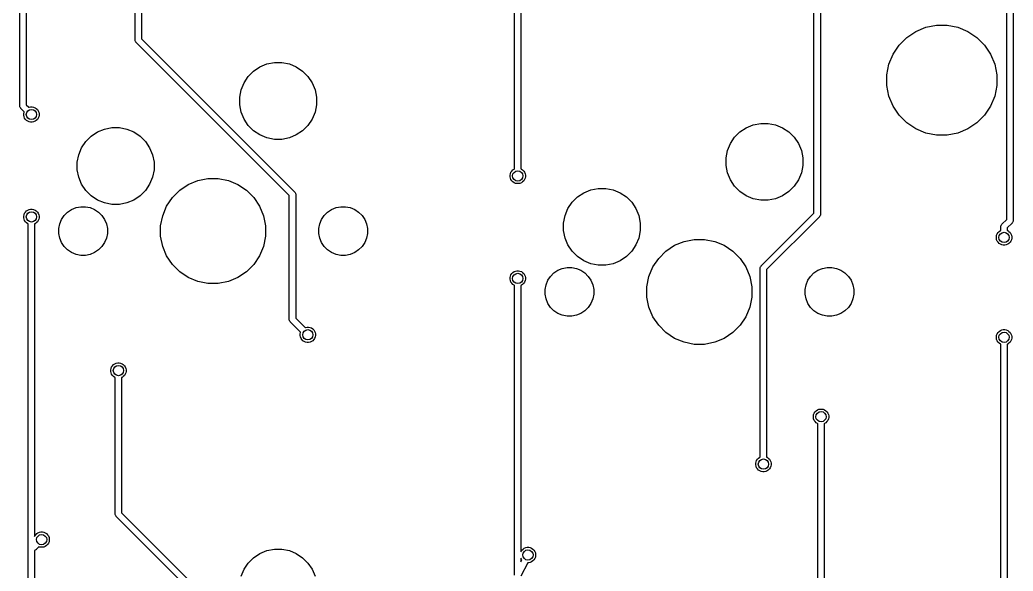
# Model space of a CAD drawing. Extents: x 0.5 to 11.1, y -4 to -0.9.
# Drawn here: x 2.738 to 4.266, y -2.399 to -1.552 of the extents above; entities that cross this region are included whole.
import ezdxf

# ---------------------------------------------------------------- set-up
doc = ezdxf.new("R2010")
doc.units = 0
doc.header["$MEASUREMENT"] = 0
doc.layers.add('BLACK', color=7, linetype='CONTINUOUS')

msp = doc.modelspace()

# ---------------------------------------------------------------- linework, layer by layer
at = {"layer": 'BLACK', "linetype": 'CONTINUOUS'}
for p, q in [((2.73848, -1.68401), (2.73848, -1.11953)), ((2.74833, -1.12133), (2.74833, -1.68221)), ((3.49931, -1.78079), (3.49931, -1.21173)), ((3.50915, -1.21173), (3.50915, -1.78079)), ((4.2564, -1.85823), (4.2564, -1.30263)), ((4.26624, -1.30083), (4.26624, -1.86002)), ((3.95994, -1.84855), (3.95994, -1.46737)), ((3.96978, -1.46916), (3.96978, -1.85035)), ((2.91585, -1.58244), (2.91585, -1.52212)), ((2.92569, -1.52032), (2.92569, -1.58064)), ((4.10256, -1.57856), (4.11642, -1.5693)), ((4.11642, -1.5693), (4.13183, -1.56292)), ((4.13183, -1.56292), (4.14818, -1.55967)), ((4.14818, -1.55967), (4.16485, -1.55967)), ((4.16485, -1.55967), (4.18121, -1.56292)), ((4.18121, -1.56292), (4.19661, -1.5693)), ((4.19661, -1.5693), (4.21047, -1.57856)), ((2.91582, -1.58268), (2.91585, -1.58244)), ((2.91592, -1.58364), (2.91582, -1.58268)), ((2.9162, -1.58457), (2.91592, -1.58364)), ((2.91666, -1.58542), (2.9162, -1.58457)), ((2.91684, -1.58565), (2.91666, -1.58542)), ((2.91727, -1.58617), (2.91684, -1.58565)), ((2.91746, -1.58633), (2.91727, -1.58617)), ((3.15285, -1.82172), (2.91746, -1.58633)), ((2.92569, -1.58064), (3.16108, -1.81603)), ((4.09077, -1.59035), (4.10256, -1.57856)), ((4.21047, -1.57856), (4.22226, -1.59035)), ((4.0815, -1.60422), (4.09077, -1.59035)), ((4.22226, -1.59035), (4.23153, -1.60422)), ((3.10776, -1.62385), (3.1185, -1.6194)), ((3.1185, -1.6194), (3.12991, -1.61713)), ((3.12991, -1.61713), (3.14154, -1.61713)), ((3.14154, -1.61713), (3.15295, -1.6194)), ((3.15295, -1.6194), (3.1637, -1.62385)), ((4.07512, -1.61962), (4.0815, -1.60422)), ((4.23153, -1.60422), (4.23791, -1.61962)), ((3.08986, -1.63854), (3.09808, -1.63031)), ((3.09808, -1.63031), (3.10776, -1.62385)), ((3.1637, -1.62385), (3.17337, -1.63031)), ((3.17337, -1.63031), (3.1816, -1.63854)), ((4.07187, -1.63597), (4.07512, -1.61962)), ((4.23791, -1.61962), (4.24116, -1.63597)), ((3.07894, -1.65896), (3.08339, -1.64821)), ((3.08339, -1.64821), (3.08986, -1.63854)), ((3.1816, -1.63854), (3.18806, -1.64821)), ((3.18806, -1.64821), (3.19251, -1.65896)), ((4.07187, -1.65265), (4.07187, -1.63597)), ((4.24116, -1.63597), (4.24116, -1.65265)), ((3.07667, -1.67036), (3.07894, -1.65896)), ((3.19251, -1.65896), (3.19478, -1.67036)), ((4.07512, -1.669), (4.07187, -1.65265)), ((4.24116, -1.65265), (4.23791, -1.669)), ((3.07667, -1.682), (3.07667, -1.67036)), ((3.19478, -1.67036), (3.19478, -1.682)), ((4.0815, -1.68441), (4.07512, -1.669)), ((4.23791, -1.669), (4.23153, -1.68441)), ((2.73846, -1.68425), (2.73848, -1.68401)), ((2.73856, -1.68522), (2.73846, -1.68425)), ((2.73884, -1.68614), (2.73856, -1.68522)), ((2.73929, -1.687), (2.73884, -1.68614)), ((2.73975, -1.68756), (2.73929, -1.687)), ((2.73991, -1.68775), (2.73975, -1.68756)), ((2.7401, -1.6879), (2.73991, -1.68775)), ((2.74512, -1.69293), (2.7401, -1.6879)), ((2.74439, -1.69588), (2.74484, -1.6936)), ((2.74484, -1.6936), (2.74512, -1.69293)), ((2.74833, -1.68221), (2.75208, -1.68597)), ((2.75208, -1.68597), (2.75276, -1.68569)), ((2.75276, -1.68569), (2.75504, -1.68524)), ((2.75504, -1.68524), (2.75736, -1.68524)), ((2.75736, -1.68524), (2.75965, -1.68569)), ((2.75965, -1.68569), (2.7618, -1.68658)), ((2.7618, -1.68658), (2.76373, -1.68787)), ((2.76373, -1.68787), (2.76538, -1.68952)), ((2.76538, -1.68952), (2.76667, -1.69145)), ((2.76667, -1.69145), (2.76756, -1.6936)), ((2.76756, -1.6936), (2.76801, -1.69588)), ((3.07894, -1.69341), (3.07667, -1.682)), ((3.08339, -1.70415), (3.07894, -1.69341)), ((3.19251, -1.69341), (3.18806, -1.70415)), ((3.19478, -1.682), (3.19251, -1.69341)), ((4.09077, -1.69827), (4.0815, -1.68441)), ((4.23153, -1.68441), (4.22226, -1.69827)), ((2.74439, -1.69821), (2.74439, -1.69588)), ((2.74484, -1.70049), (2.74439, -1.69821)), ((2.74573, -1.70264), (2.74484, -1.70049)), ((2.74703, -1.70458), (2.74573, -1.70264)), ((2.74867, -1.70622), (2.74703, -1.70458)), ((2.75061, -1.70751), (2.74867, -1.70622)), ((2.75276, -1.7084), (2.75061, -1.70751)), ((2.75504, -1.70886), (2.75276, -1.7084)), ((2.75736, -1.70886), (2.75504, -1.70886)), ((2.75965, -1.7084), (2.75736, -1.70886)), ((2.7618, -1.70751), (2.75965, -1.7084)), ((2.76373, -1.70622), (2.7618, -1.70751)), ((2.76538, -1.70458), (2.76373, -1.70622)), ((2.76667, -1.70264), (2.76538, -1.70458)), ((2.76756, -1.70049), (2.76667, -1.70264)), ((2.76801, -1.69821), (2.76756, -1.70049)), ((2.76801, -1.69588), (2.76801, -1.69821)), ((3.08986, -1.71383), (3.08339, -1.70415)), ((3.18806, -1.70415), (3.1816, -1.71383)), ((3.86653, -1.7129), (3.87794, -1.71063)), ((3.87794, -1.71063), (3.88958, -1.71063)), ((3.88958, -1.71063), (3.90099, -1.7129)), ((4.10256, -1.71006), (4.09077, -1.69827)), ((4.11642, -1.71932), (4.10256, -1.71006)), ((4.21047, -1.71006), (4.19661, -1.71932)), ((4.22226, -1.69827), (4.21047, -1.71006)), ((2.84808, -1.73031), (2.85776, -1.72385)), ((2.85776, -1.72385), (2.8685, -1.7194)), ((2.8685, -1.7194), (2.87991, -1.71713)), ((2.87991, -1.71713), (2.89154, -1.71713)), ((2.89154, -1.71713), (2.90295, -1.7194)), ((2.90295, -1.7194), (2.9137, -1.72385)), ((2.9137, -1.72385), (2.92337, -1.73031)), ((3.09808, -1.72205), (3.08986, -1.71383)), ((3.10776, -1.72852), (3.09808, -1.72205)), ((3.17337, -1.72205), (3.1637, -1.72852)), ((3.1816, -1.71383), (3.17337, -1.72205)), ((3.83789, -1.73204), (3.84611, -1.72381)), ((3.84611, -1.72381), (3.85579, -1.71735)), ((3.85579, -1.71735), (3.86653, -1.7129)), ((3.90099, -1.7129), (3.91173, -1.71735)), ((3.91173, -1.71735), (3.92141, -1.72381)), ((3.92141, -1.72381), (3.92963, -1.73204)), ((4.13183, -1.7257), (4.11642, -1.71932)), ((4.14818, -1.72896), (4.13183, -1.7257)), ((4.18121, -1.7257), (4.16485, -1.72896)), ((4.19661, -1.71932), (4.18121, -1.7257)), ((2.83339, -1.74821), (2.83986, -1.73854)), ((2.83986, -1.73854), (2.84808, -1.73031)), ((2.92337, -1.73031), (2.9316, -1.73854)), ((2.9316, -1.73854), (2.93806, -1.74821)), ((3.1185, -1.73297), (3.10776, -1.72852)), ((3.12991, -1.73524), (3.1185, -1.73297)), ((3.14154, -1.73524), (3.12991, -1.73524)), ((3.15295, -1.73297), (3.14154, -1.73524)), ((3.1637, -1.72852), (3.15295, -1.73297)), ((3.83143, -1.74171), (3.83789, -1.73204)), ((3.92963, -1.73204), (3.93609, -1.74171)), ((4.16485, -1.72896), (4.14818, -1.72896)), ((2.82894, -1.75896), (2.83339, -1.74821)), ((2.93806, -1.74821), (2.94251, -1.75896)), ((3.8247, -1.76387), (3.82697, -1.75246)), ((3.82697, -1.75246), (3.83143, -1.74171)), ((3.93609, -1.74171), (3.94055, -1.75246)), ((3.94055, -1.75246), (3.94281, -1.76387)), ((2.82667, -1.77036), (2.82894, -1.75896)), ((2.82667, -1.782), (2.82667, -1.77036)), ((2.94251, -1.75896), (2.94478, -1.77036)), ((2.94478, -1.77036), (2.94478, -1.782)), ((3.8247, -1.7755), (3.8247, -1.76387)), ((3.94281, -1.76387), (3.94281, -1.7755)), ((2.82894, -1.79341), (2.82667, -1.782)), ((2.94478, -1.782), (2.94251, -1.79341)), ((3.49288, -1.78809), (3.49377, -1.78594)), ((3.49377, -1.78594), (3.49506, -1.78401)), ((3.49506, -1.78401), (3.4967, -1.78236)), ((3.4967, -1.78236), (3.49864, -1.78107)), ((3.49864, -1.78107), (3.49931, -1.78079)), ((3.50915, -1.78079), (3.50983, -1.78107)), ((3.50983, -1.78107), (3.51176, -1.78236)), ((3.51176, -1.78236), (3.51341, -1.78401)), ((3.51341, -1.78401), (3.5147, -1.78594)), ((3.5147, -1.78594), (3.51559, -1.78809)), ((3.82697, -1.78691), (3.8247, -1.7755)), ((3.83143, -1.79766), (3.82697, -1.78691)), ((3.94055, -1.78691), (3.93609, -1.79766)), ((3.94281, -1.7755), (3.94055, -1.78691)), ((2.83339, -1.80415), (2.82894, -1.79341)), ((2.94251, -1.79341), (2.93806, -1.80415)), ((2.9975, -1.80466), (3.01219, -1.79857)), ((3.01219, -1.79857), (3.02778, -1.79547)), ((3.02778, -1.79547), (3.04368, -1.79547)), ((3.04368, -1.79547), (3.05927, -1.79857)), ((3.05927, -1.79857), (3.07396, -1.80466)), ((3.49242, -1.79037), (3.49288, -1.78809)), ((3.49242, -1.7927), (3.49242, -1.79037)), ((3.49288, -1.79498), (3.49242, -1.7927)), ((3.49377, -1.79713), (3.49288, -1.79498)), ((3.49506, -1.79906), (3.49377, -1.79713)), ((3.4967, -1.80071), (3.49506, -1.79906)), ((3.49864, -1.802), (3.4967, -1.80071)), ((3.50079, -1.80289), (3.49864, -1.802)), ((3.50983, -1.802), (3.50768, -1.80289)), ((3.51176, -1.80071), (3.50983, -1.802)), ((3.51341, -1.79906), (3.51176, -1.80071)), ((3.5147, -1.79713), (3.51341, -1.79906)), ((3.51559, -1.79498), (3.5147, -1.79713)), ((3.51559, -1.78809), (3.51604, -1.79037)), ((3.51604, -1.7927), (3.51559, -1.79498)), ((3.51604, -1.79037), (3.51604, -1.7927)), ((3.83789, -1.80733), (3.83143, -1.79766)), ((3.93609, -1.79766), (3.92963, -1.80733)), ((2.83986, -1.81383), (2.83339, -1.80415)), ((2.84808, -1.82205), (2.83986, -1.81383)), ((2.9316, -1.81383), (2.92337, -1.82205)), ((2.93806, -1.80415), (2.9316, -1.81383)), ((2.97304, -1.82473), (2.98428, -1.81349)), ((2.98428, -1.81349), (2.9975, -1.80466)), ((3.07396, -1.80466), (3.08718, -1.81349)), ((3.08718, -1.81349), (3.09842, -1.82473)), ((3.16108, -1.81603), (3.16127, -1.81619)), ((3.16127, -1.81619), (3.16189, -1.81694)), ((3.16189, -1.81694), (3.16234, -1.81779)), ((3.16234, -1.81779), (3.16263, -1.81872)), ((3.50307, -1.80335), (3.50079, -1.80289)), ((3.5054, -1.80335), (3.50307, -1.80335)), ((3.50768, -1.80289), (3.5054, -1.80335)), ((3.59611, -1.82381), (3.60579, -1.81735)), ((3.60579, -1.81735), (3.61653, -1.8129)), ((3.61653, -1.8129), (3.62794, -1.81063)), ((3.62794, -1.81063), (3.63958, -1.81063)), ((3.63958, -1.81063), (3.65099, -1.8129)), ((3.65099, -1.8129), (3.66173, -1.81735)), ((3.66173, -1.81735), (3.67141, -1.82381)), ((3.84611, -1.81556), (3.83789, -1.80733)), ((3.85579, -1.82202), (3.84611, -1.81556)), ((3.92141, -1.81556), (3.91173, -1.82202)), ((3.92963, -1.80733), (3.92141, -1.81556)), ((2.85776, -1.82852), (2.84808, -1.82205)), ((2.8685, -1.83297), (2.85776, -1.82852)), ((2.87991, -1.83524), (2.8685, -1.83297)), ((2.90295, -1.83297), (2.89154, -1.83524)), ((2.9137, -1.82852), (2.90295, -1.83297)), ((2.92337, -1.82205), (2.9137, -1.82852)), ((2.96421, -1.83795), (2.97304, -1.82473)), ((3.09842, -1.82473), (3.10725, -1.83795)), ((3.15285, -2.01177), (3.15285, -1.82172)), ((3.16263, -1.81872), (3.1627, -1.81944)), ((3.1627, -1.81944), (3.1627, -1.81944)), ((3.1627, -1.81944), (3.16272, -1.81969)), ((3.16272, -1.81969), (3.1627, -1.81993)), ((3.1627, -1.81993), (3.1627, -2.00997)), ((3.58143, -1.84171), (3.58789, -1.83204)), ((3.58789, -1.83204), (3.59611, -1.82381)), ((3.67141, -1.82381), (3.67963, -1.83204)), ((3.67963, -1.83204), (3.68609, -1.84171)), ((3.86653, -1.82647), (3.85579, -1.82202)), ((3.87794, -1.82874), (3.86653, -1.82647)), ((3.88958, -1.82874), (3.87794, -1.82874)), ((3.90099, -1.82647), (3.88958, -1.82874)), ((3.91173, -1.82202), (3.90099, -1.82647)), ((2.74573, -1.84893), (2.74703, -1.847)), ((2.74703, -1.847), (2.74867, -1.84535)), ((2.74867, -1.84535), (2.75061, -1.84406)), ((2.75061, -1.84406), (2.75276, -1.84317)), ((2.75276, -1.84317), (2.75504, -1.84272)), ((2.75504, -1.84272), (2.75736, -1.84272)), ((2.75736, -1.84272), (2.75965, -1.84317)), ((2.75965, -1.84317), (2.7618, -1.84406)), ((2.7618, -1.84406), (2.76373, -1.84535)), ((2.76373, -1.84535), (2.76538, -1.847)), ((2.76538, -1.847), (2.76667, -1.84893)), ((2.80668, -1.85234), (2.81189, -1.84713)), ((2.81189, -1.84713), (2.81801, -1.84304)), ((2.81801, -1.84304), (2.82482, -1.84022)), ((2.82482, -1.84022), (2.83204, -1.83878)), ((2.83204, -1.83878), (2.83941, -1.83878)), ((2.83941, -1.83878), (2.84664, -1.84022)), ((2.84664, -1.84022), (2.85344, -1.84304)), ((2.85344, -1.84304), (2.85957, -1.84713)), ((2.85957, -1.84713), (2.86478, -1.85234)), ((2.89154, -1.83524), (2.87991, -1.83524)), ((2.95812, -1.85264), (2.96421, -1.83795)), ((3.10725, -1.83795), (3.11334, -1.85264)), ((3.20668, -1.85234), (3.21189, -1.84713)), ((3.21189, -1.84713), (3.21801, -1.84304)), ((3.21801, -1.84304), (3.22482, -1.84022)), ((3.22482, -1.84022), (3.23204, -1.83878)), ((3.23204, -1.83878), (3.23941, -1.83878)), ((3.23941, -1.83878), (3.24664, -1.84022)), ((3.24664, -1.84022), (3.25344, -1.84304)), ((3.25344, -1.84304), (3.25957, -1.84713)), ((3.25957, -1.84713), (3.26478, -1.85234)), ((3.57697, -1.85246), (3.58143, -1.84171)), ((3.68609, -1.84171), (3.69055, -1.85246)), ((3.87888, -1.92962), (3.95994, -1.84855)), ((2.74439, -1.85336), (2.74484, -1.85108)), ((2.74439, -1.85569), (2.74439, -1.85336)), ((2.74484, -1.85797), (2.74439, -1.85569)), ((2.74484, -1.85108), (2.74573, -1.84893)), ((2.74573, -1.86012), (2.74484, -1.85797)), ((2.74703, -1.86206), (2.74573, -1.86012)), ((2.74867, -1.8637), (2.74703, -1.86206)), ((2.75061, -1.86499), (2.74867, -1.8637)), ((2.76373, -1.8637), (2.7618, -1.86499)), ((2.76538, -1.86206), (2.76373, -1.8637)), ((2.76667, -1.86012), (2.76538, -1.86206)), ((2.76667, -1.84893), (2.76756, -1.85108)), ((2.76756, -1.85797), (2.76667, -1.86012)), ((2.76756, -1.85108), (2.76801, -1.85336)), ((2.76801, -1.85569), (2.76756, -1.85797)), ((2.76801, -1.85336), (2.76801, -1.85569)), ((2.79976, -1.86527), (2.80258, -1.85846)), ((2.80258, -1.85846), (2.80668, -1.85234)), ((2.86478, -1.85234), (2.86887, -1.85846)), ((2.86887, -1.85846), (2.87169, -1.86527)), ((2.95502, -1.86823), (2.95812, -1.85264)), ((3.11334, -1.85264), (3.11644, -1.86823)), ((3.19976, -1.86527), (3.20258, -1.85846)), ((3.20258, -1.85846), (3.20668, -1.85234)), ((3.26478, -1.85234), (3.26887, -1.85846)), ((3.26887, -1.85846), (3.27169, -1.86527)), ((3.5747, -1.86387), (3.57697, -1.85246)), ((3.5747, -1.8755), (3.5747, -1.86387)), ((3.69055, -1.85246), (3.69281, -1.86387)), ((3.69281, -1.86387), (3.69281, -1.8755)), ((3.96817, -1.85424), (3.88711, -1.93531)), ((3.96836, -1.85409), (3.96817, -1.85424)), ((3.96851, -1.8539), (3.96836, -1.85409)), ((3.96897, -1.85334), (3.96851, -1.8539)), ((3.96851, -1.8539), (3.96851, -1.8539)), ((3.96943, -1.85248), (3.96897, -1.85334)), ((3.9696, -1.85193), (3.96943, -1.85248)), ((3.96971, -1.85156), (3.9696, -1.85193)), ((3.96978, -1.85083), (3.96971, -1.85156)), ((3.96978, -1.85035), (3.96981, -1.85059)), ((3.96981, -1.85059), (3.96978, -1.85083)), ((3.96978, -1.85083), (3.96978, -1.85083)), ((4.24895, -1.86567), (4.2564, -1.85823)), ((4.26482, -1.86376), (4.26463, -1.86392)), ((4.26497, -1.86357), (4.26482, -1.86376)), ((4.26543, -1.86301), (4.26497, -1.86357)), ((4.26497, -1.86357), (4.26497, -1.86357)), ((4.26589, -1.86216), (4.26543, -1.86301)), ((4.26592, -1.86206), (4.26589, -1.86216)), ((4.26617, -1.86123), (4.26592, -1.86206)), ((4.26624, -1.86051), (4.26617, -1.86123)), ((4.26624, -1.86002), (4.26626, -1.86027)), ((4.26626, -1.86027), (4.26624, -1.86051)), ((4.26624, -1.86051), (4.26624, -1.86051)), ((2.75128, -1.86527), (2.75061, -1.86499)), ((2.75128, -2.36216), (2.75128, -1.86527)), ((2.7618, -1.86499), (2.76112, -1.86527)), ((2.76112, -1.86527), (2.76112, -2.34586)), ((2.79833, -1.8725), (2.79976, -1.86527)), ((2.79833, -1.87986), (2.79833, -1.8725)), ((2.87169, -1.86527), (2.87313, -1.8725)), ((2.87313, -1.8725), (2.87313, -1.87986)), ((2.95502, -1.88413), (2.95502, -1.86823)), ((3.11644, -1.86823), (3.11644, -1.88413)), ((3.19833, -1.8725), (3.19976, -1.86527)), ((3.19833, -1.87986), (3.19833, -1.8725)), ((3.27169, -1.86527), (3.27313, -1.8725)), ((3.27313, -1.8725), (3.27313, -1.87986)), ((3.57697, -1.88691), (3.5747, -1.8755)), ((3.69281, -1.8755), (3.69055, -1.88691)), ((4.2418, -1.88043), (4.24309, -1.87849)), ((4.24309, -1.87849), (4.24473, -1.87685)), ((4.24473, -1.87685), (4.24667, -1.87556)), ((4.24667, -1.87556), (4.24734, -1.87528)), ((4.24732, -1.86932), (4.24734, -1.86908)), ((4.24734, -1.86956), (4.24732, -1.86932)), ((4.24734, -1.86908), (4.24741, -1.86836)), ((4.24734, -1.86908), (4.24734, -1.86908)), ((4.24734, -1.87528), (4.24734, -1.86956)), ((4.24741, -1.86836), (4.2477, -1.86743)), ((4.2477, -1.86743), (4.24815, -1.86657)), ((4.24815, -1.86657), (4.24877, -1.86582)), ((4.24877, -1.86582), (4.24895, -1.86567)), ((4.26463, -1.86392), (4.25719, -1.87136)), ((4.25719, -1.87136), (4.25719, -1.87528)), ((4.25719, -1.87528), (4.25786, -1.87556)), ((4.25786, -1.87556), (4.25979, -1.87685)), ((4.25979, -1.87685), (4.26144, -1.87849)), ((4.26144, -1.87849), (4.26273, -1.88043)), ((2.79976, -1.88709), (2.79833, -1.87986)), ((2.80258, -1.8939), (2.79976, -1.88709)), ((2.80668, -1.90002), (2.80258, -1.8939)), ((2.86887, -1.8939), (2.86478, -1.90002)), ((2.87169, -1.88709), (2.86887, -1.8939)), ((2.87313, -1.87986), (2.87169, -1.88709)), ((2.95812, -1.89972), (2.95502, -1.88413)), ((3.11644, -1.88413), (3.11334, -1.89972)), ((3.19976, -1.88709), (3.19833, -1.87986)), ((3.20258, -1.8939), (3.19976, -1.88709)), ((3.20668, -1.90002), (3.20258, -1.8939)), ((3.26887, -1.8939), (3.26478, -1.90002)), ((3.27169, -1.88709), (3.26887, -1.8939)), ((3.27313, -1.87986), (3.27169, -1.88709)), ((3.58143, -1.89766), (3.57697, -1.88691)), ((3.69055, -1.88691), (3.68609, -1.89766)), ((3.74553, -1.89816), (3.76022, -1.89208)), ((3.76022, -1.89208), (3.77581, -1.88898)), ((3.77581, -1.88898), (3.79171, -1.88898)), ((3.79171, -1.88898), (3.8073, -1.89208)), ((3.8073, -1.89208), (3.82199, -1.89816)), ((4.24045, -1.88486), (4.24091, -1.88258)), ((4.24045, -1.88719), (4.24045, -1.88486)), ((4.24091, -1.88947), (4.24045, -1.88719)), ((4.24091, -1.88258), (4.2418, -1.88043)), ((4.2418, -1.89162), (4.24091, -1.88947)), ((4.24309, -1.89355), (4.2418, -1.89162)), ((4.24473, -1.8952), (4.24309, -1.89355)), ((4.26144, -1.89355), (4.25979, -1.8952)), ((4.26273, -1.89162), (4.26144, -1.89355)), ((4.26273, -1.88043), (4.26362, -1.88258)), ((4.26362, -1.88947), (4.26273, -1.89162)), ((4.26362, -1.88258), (4.26407, -1.88486)), ((4.26407, -1.88719), (4.26362, -1.88947)), ((4.26407, -1.88486), (4.26407, -1.88719)), ((2.81189, -1.90523), (2.80668, -1.90002)), ((2.81801, -1.90933), (2.81189, -1.90523)), ((2.82482, -1.91215), (2.81801, -1.90933)), ((2.85344, -1.90933), (2.84664, -1.91215)), ((2.85957, -1.90523), (2.85344, -1.90933)), ((2.86478, -1.90002), (2.85957, -1.90523)), ((2.96421, -1.91441), (2.95812, -1.89972)), ((3.11334, -1.89972), (3.10725, -1.91441)), ((3.21189, -1.90523), (3.20668, -1.90002)), ((3.21801, -1.90933), (3.21189, -1.90523)), ((3.22482, -1.91215), (3.21801, -1.90933)), ((3.25344, -1.90933), (3.24664, -1.91215)), ((3.25957, -1.90523), (3.25344, -1.90933)), ((3.26478, -1.90002), (3.25957, -1.90523)), ((3.58789, -1.90733), (3.58143, -1.89766)), ((3.59611, -1.91556), (3.58789, -1.90733)), ((3.67963, -1.90733), (3.67141, -1.91556)), ((3.68609, -1.89766), (3.67963, -1.90733)), ((3.72107, -1.91824), (3.73231, -1.90699)), ((3.73231, -1.90699), (3.74553, -1.89816)), ((3.82199, -1.89816), (3.83521, -1.90699)), ((3.83521, -1.90699), (3.84645, -1.91824)), ((4.24667, -1.89649), (4.24473, -1.8952)), ((4.24882, -1.89738), (4.24667, -1.89649)), ((4.2511, -1.89783), (4.24882, -1.89738)), ((4.25343, -1.89783), (4.2511, -1.89783)), ((4.25571, -1.89738), (4.25343, -1.89783)), ((4.25786, -1.89649), (4.25571, -1.89738)), ((4.25979, -1.8952), (4.25786, -1.89649)), ((2.83204, -1.91358), (2.82482, -1.91215)), ((2.83941, -1.91358), (2.83204, -1.91358)), ((2.84664, -1.91215), (2.83941, -1.91358)), ((2.97304, -1.92763), (2.96421, -1.91441)), ((3.10725, -1.91441), (3.09842, -1.92763)), ((3.23204, -1.91358), (3.22482, -1.91215)), ((3.23941, -1.91358), (3.23204, -1.91358)), ((3.24664, -1.91215), (3.23941, -1.91358)), ((3.60579, -1.92202), (3.59611, -1.91556)), ((3.61653, -1.92647), (3.60579, -1.92202)), ((3.66173, -1.92202), (3.65099, -1.92647)), ((3.67141, -1.91556), (3.66173, -1.92202)), ((3.71224, -1.93146), (3.72107, -1.91824)), ((3.84645, -1.91824), (3.85528, -1.93146)), ((2.98428, -1.93887), (2.97304, -1.92763)), ((2.9975, -1.9477), (2.98428, -1.93887)), ((3.08718, -1.93887), (3.07396, -1.9477)), ((3.09842, -1.92763), (3.08718, -1.93887)), ((3.49506, -1.94149), (3.4967, -1.93984)), ((3.4967, -1.93984), (3.49864, -1.93855)), ((3.49864, -1.93855), (3.50079, -1.93766)), ((3.50079, -1.93766), (3.50307, -1.9372)), ((3.50307, -1.9372), (3.5054, -1.9372)), ((3.5054, -1.9372), (3.50768, -1.93766)), ((3.50768, -1.93766), (3.50983, -1.93855)), ((3.50983, -1.93855), (3.51176, -1.93984)), ((3.51176, -1.93984), (3.51341, -1.94149)), ((3.55992, -1.94063), (3.56604, -1.93654)), ((3.56604, -1.93654), (3.57285, -1.93372)), ((3.57285, -1.93372), (3.58008, -1.93228)), ((3.58008, -1.93228), (3.58744, -1.93228)), ((3.58744, -1.93228), (3.59467, -1.93372)), ((3.59467, -1.93372), (3.60148, -1.93654)), ((3.60148, -1.93654), (3.6076, -1.94063)), ((3.62794, -1.92874), (3.61653, -1.92647)), ((3.63958, -1.92874), (3.62794, -1.92874)), ((3.65099, -1.92647), (3.63958, -1.92874)), ((3.70615, -1.94614), (3.71224, -1.93146)), ((3.85528, -1.93146), (3.86137, -1.94614)), ((3.87724, -1.93327), (3.87734, -1.9323)), ((3.87726, -1.93351), (3.87724, -1.93327)), ((3.87726, -2.2237), (3.87726, -1.93351)), ((3.87734, -1.9323), (3.87762, -1.93138)), ((3.87762, -1.93138), (3.87807, -1.93052)), ((3.87807, -1.93052), (3.87853, -1.92996)), ((3.87853, -1.92996), (3.87869, -1.92977)), ((3.87853, -1.92996), (3.87853, -1.92996)), ((3.87869, -1.92977), (3.87888, -1.92962)), ((3.88711, -1.93531), (3.88711, -2.2237)), ((3.95992, -1.94063), (3.96604, -1.93654)), ((3.96604, -1.93654), (3.97285, -1.93372)), ((3.97285, -1.93372), (3.98008, -1.93228)), ((3.98008, -1.93228), (3.98744, -1.93228)), ((3.98744, -1.93228), (3.99467, -1.93372)), ((3.99467, -1.93372), (4.00148, -1.93654)), ((4.00148, -1.93654), (4.0076, -1.94063)), ((3.01219, -1.95379), (2.9975, -1.9477)), ((3.02778, -1.95689), (3.01219, -1.95379)), ((3.05927, -1.95379), (3.04368, -1.95689)), ((3.07396, -1.9477), (3.05927, -1.95379)), ((3.49242, -1.94785), (3.49288, -1.94557)), ((3.49242, -1.95018), (3.49242, -1.94785)), ((3.49288, -1.95246), (3.49242, -1.95018)), ((3.49288, -1.94557), (3.49377, -1.94342)), ((3.49377, -1.95461), (3.49288, -1.95246)), ((3.49377, -1.94342), (3.49506, -1.94149)), ((3.49506, -1.95654), (3.49377, -1.95461)), ((3.51341, -1.94149), (3.5147, -1.94342)), ((3.5147, -1.95461), (3.51341, -1.95654)), ((3.5147, -1.94342), (3.51559, -1.94557)), ((3.51559, -1.95246), (3.5147, -1.95461)), ((3.51559, -1.94557), (3.51604, -1.94785)), ((3.51604, -1.95018), (3.51559, -1.95246)), ((3.51604, -1.94785), (3.51604, -1.95018)), ((3.5478, -1.95878), (3.55062, -1.95197)), ((3.55062, -1.95197), (3.55471, -1.94584)), ((3.55471, -1.94584), (3.55992, -1.94063)), ((3.6076, -1.94063), (3.61281, -1.94584)), ((3.61281, -1.94584), (3.6169, -1.95197)), ((3.6169, -1.95197), (3.61972, -1.95878)), ((3.70305, -1.96174), (3.70615, -1.94614)), ((3.86137, -1.94614), (3.86447, -1.96174)), ((3.9478, -1.95878), (3.95061, -1.95197)), ((3.95061, -1.95197), (3.95471, -1.94584)), ((3.95471, -1.94584), (3.95992, -1.94063)), ((4.0076, -1.94063), (4.01281, -1.94584)), ((4.01281, -1.94584), (4.0169, -1.95197)), ((4.0169, -1.95197), (4.01972, -1.95878)), ((3.04368, -1.95689), (3.02778, -1.95689)), ((3.4967, -1.95819), (3.49506, -1.95654)), ((3.49864, -1.95948), (3.4967, -1.95819)), ((3.49931, -1.95976), (3.49864, -1.95948)), ((3.49931, -2.40529), (3.49931, -1.95976)), ((3.50983, -1.95948), (3.50915, -1.95976)), ((3.50915, -1.95976), (3.50915, -2.36949)), ((3.51176, -1.95819), (3.50983, -1.95948)), ((3.51341, -1.95654), (3.51176, -1.95819)), ((3.54636, -1.966), (3.5478, -1.95878)), ((3.54636, -1.97337), (3.54636, -1.966)), ((3.61972, -1.95878), (3.62116, -1.966)), ((3.62116, -1.966), (3.62116, -1.97337)), ((3.70305, -1.97763), (3.70305, -1.96174)), ((3.86447, -1.96174), (3.86447, -1.97763)), ((3.94636, -1.966), (3.9478, -1.95878)), ((3.94636, -1.97337), (3.94636, -1.966)), ((4.01972, -1.95878), (4.02116, -1.966)), ((4.02116, -1.966), (4.02116, -1.97337)), ((3.5478, -1.98059), (3.54636, -1.97337)), ((3.55062, -1.9874), (3.5478, -1.98059)), ((3.61972, -1.98059), (3.6169, -1.9874)), ((3.62116, -1.97337), (3.61972, -1.98059)), ((3.70615, -1.99323), (3.70305, -1.97763)), ((3.86447, -1.97763), (3.86137, -1.99323)), ((3.9478, -1.98059), (3.94636, -1.97337)), ((3.95061, -1.9874), (3.9478, -1.98059)), ((4.01972, -1.98059), (4.0169, -1.9874)), ((4.02116, -1.97337), (4.01972, -1.98059)), ((3.55471, -1.99353), (3.55062, -1.9874)), ((3.55992, -1.99874), (3.55471, -1.99353)), ((3.56604, -2.00283), (3.55992, -1.99874)), ((3.6076, -1.99874), (3.60148, -2.00283)), ((3.61281, -1.99353), (3.6076, -1.99874)), ((3.6169, -1.9874), (3.61281, -1.99353)), ((3.71224, -2.00791), (3.70615, -1.99323)), ((3.86137, -1.99323), (3.85528, -2.00791)), ((3.95471, -1.99353), (3.95061, -1.9874)), ((3.95992, -1.99874), (3.95471, -1.99353)), ((3.96604, -2.00283), (3.95992, -1.99874)), ((4.0076, -1.99874), (4.00148, -2.00283)), ((4.01281, -1.99353), (4.0076, -1.99874)), ((4.0169, -1.9874), (4.01281, -1.99353)), ((3.15283, -2.01201), (3.15285, -2.01177)), ((3.15293, -2.01297), (3.15283, -2.01201)), ((3.15321, -2.0139), (3.15293, -2.01297)), ((3.15366, -2.01476), (3.15321, -2.0139)), ((3.15406, -2.01524), (3.15366, -2.01476)), ((3.15428, -2.0155), (3.15406, -2.01524)), ((3.15447, -2.01566), (3.15428, -2.0155)), ((3.17032, -2.03151), (3.15447, -2.01566)), ((3.1627, -2.00997), (3.17728, -2.02455)), ((3.57285, -2.00565), (3.56604, -2.00283)), ((3.58008, -2.00709), (3.57285, -2.00565)), ((3.58744, -2.00709), (3.58008, -2.00709)), ((3.59467, -2.00565), (3.58744, -2.00709)), ((3.60148, -2.00283), (3.59467, -2.00565)), ((3.72107, -2.02113), (3.71224, -2.00791)), ((3.85528, -2.00791), (3.84645, -2.02113)), ((3.97285, -2.00565), (3.96604, -2.00283)), ((3.98008, -2.00709), (3.97285, -2.00565)), ((3.98744, -2.00709), (3.98008, -2.00709)), ((3.99467, -2.00565), (3.98744, -2.00709)), ((4.00148, -2.00283), (3.99467, -2.00565)), ((3.17004, -2.03218), (3.17032, -2.03151)), ((3.17728, -2.02455), (3.17795, -2.02427)), ((3.17795, -2.02427), (3.18023, -2.02382)), ((3.18023, -2.02382), (3.18256, -2.02382)), ((3.18256, -2.02382), (3.18484, -2.02427)), ((3.18484, -2.02427), (3.18699, -2.02516)), ((3.18699, -2.02516), (3.18893, -2.02646)), ((3.18893, -2.02646), (3.19057, -2.0281)), ((3.19057, -2.0281), (3.19186, -2.03004)), ((3.19186, -2.03004), (3.19275, -2.03218)), ((3.73231, -2.03238), (3.72107, -2.02113)), ((3.84645, -2.02113), (3.83521, -2.03238)), ((4.24309, -2.03204), (4.24473, -2.03039)), ((4.24473, -2.03039), (4.24667, -2.0291)), ((4.24667, -2.0291), (4.24882, -2.02821)), ((4.24882, -2.02821), (4.2511, -2.02776)), ((4.2511, -2.02776), (4.25343, -2.02776)), ((4.25343, -2.02776), (4.25571, -2.02821)), ((4.25571, -2.02821), (4.25786, -2.0291)), ((4.25786, -2.0291), (4.25979, -2.03039)), ((4.25979, -2.03039), (4.26144, -2.03204)), ((3.16959, -2.03447), (3.17004, -2.03218)), ((3.16959, -2.03679), (3.16959, -2.03447)), ((3.17004, -2.03908), (3.16959, -2.03679)), ((3.17093, -2.04122), (3.17004, -2.03908)), ((3.17222, -2.04316), (3.17093, -2.04122)), ((3.17387, -2.0448), (3.17222, -2.04316)), ((3.1758, -2.0461), (3.17387, -2.0448)), ((3.17795, -2.04699), (3.1758, -2.0461)), ((3.18023, -2.04744), (3.17795, -2.04699)), ((3.18484, -2.04699), (3.18256, -2.04744)), ((3.18699, -2.0461), (3.18484, -2.04699)), ((3.18893, -2.0448), (3.18699, -2.0461)), ((3.19057, -2.04316), (3.18893, -2.0448)), ((3.19186, -2.04122), (3.19057, -2.04316)), ((3.19275, -2.03908), (3.19186, -2.04122)), ((3.19275, -2.03218), (3.19321, -2.03447)), ((3.19321, -2.03679), (3.19275, -2.03908)), ((3.19321, -2.03447), (3.19321, -2.03679)), ((3.74553, -2.04121), (3.73231, -2.03238)), ((3.76022, -2.04729), (3.74553, -2.04121)), ((3.82199, -2.04121), (3.8073, -2.04729)), ((3.83521, -2.03238), (3.82199, -2.04121)), ((4.24045, -2.0384), (4.24091, -2.03612)), ((4.24045, -2.04073), (4.24045, -2.0384)), ((4.24091, -2.04301), (4.24045, -2.04073)), ((4.24091, -2.03612), (4.2418, -2.03397)), ((4.2418, -2.04516), (4.24091, -2.04301)), ((4.2418, -2.03397), (4.24309, -2.03204)), ((4.24309, -2.0471), (4.2418, -2.04516)), ((4.24473, -2.04874), (4.24309, -2.0471)), ((4.26144, -2.0471), (4.25979, -2.04874)), ((4.26144, -2.03204), (4.26273, -2.03397)), ((4.26273, -2.04516), (4.26144, -2.0471)), ((4.26273, -2.03397), (4.26362, -2.03612)), ((4.26362, -2.04301), (4.26273, -2.04516)), ((4.26362, -2.03612), (4.26407, -2.0384)), ((4.26407, -2.04073), (4.26362, -2.04301)), ((4.26407, -2.0384), (4.26407, -2.04073)), ((3.18256, -2.04744), (3.18023, -2.04744)), ((3.77581, -2.05039), (3.76022, -2.04729)), ((3.79171, -2.05039), (3.77581, -2.05039)), ((3.8073, -2.04729), (3.79171, -2.05039)), ((4.24667, -2.05003), (4.24473, -2.04874)), ((4.24734, -2.05031), (4.24667, -2.05003)), ((4.24734, -2.48345), (4.24734, -2.05031)), ((4.25786, -2.05003), (4.25719, -2.05031)), ((4.25719, -2.05031), (4.25719, -2.46791)), ((4.25979, -2.04874), (4.25786, -2.05003)), ((2.87825, -2.08958), (2.8787, -2.0873)), ((2.87825, -2.09191), (2.87825, -2.08958)), ((2.8787, -2.09419), (2.87825, -2.09191)), ((2.8787, -2.0873), (2.87959, -2.08515)), ((2.87959, -2.08515), (2.88088, -2.08322)), ((2.88088, -2.08322), (2.88253, -2.08157)), ((2.88253, -2.08157), (2.88446, -2.08028)), ((2.88446, -2.08028), (2.88661, -2.07939)), ((2.88661, -2.07939), (2.8889, -2.07894)), ((2.8889, -2.07894), (2.89122, -2.07894)), ((2.89122, -2.07894), (2.8935, -2.07939)), ((2.8935, -2.07939), (2.89565, -2.08028)), ((2.89565, -2.08028), (2.89759, -2.08157)), ((2.89759, -2.08157), (2.89923, -2.08322)), ((2.89923, -2.08322), (2.90053, -2.08515)), ((2.90053, -2.08515), (2.90142, -2.0873)), ((2.90142, -2.0873), (2.90187, -2.08958)), ((2.90187, -2.09191), (2.90142, -2.09419)), ((2.90187, -2.08958), (2.90187, -2.09191)), ((2.87959, -2.09634), (2.8787, -2.09419)), ((2.88088, -2.09828), (2.87959, -2.09634)), ((2.88253, -2.09992), (2.88088, -2.09828)), ((2.88446, -2.10121), (2.88253, -2.09992)), ((2.88514, -2.10149), (2.88446, -2.10121)), ((2.88514, -2.31098), (2.88514, -2.10149)), ((2.89565, -2.10121), (2.89498, -2.10149)), ((2.89498, -2.10149), (2.89498, -2.30918)), ((2.89759, -2.09992), (2.89565, -2.10121)), ((2.89923, -2.09828), (2.89759, -2.09992)), ((2.90053, -2.09634), (2.89923, -2.09828)), ((2.90142, -2.09419), (2.90053, -2.09634)), ((3.9603, -2.15602), (3.96159, -2.15409)), ((3.96159, -2.15409), (3.96324, -2.15244)), ((3.96324, -2.15244), (3.96517, -2.15115)), ((3.96517, -2.15115), (3.96732, -2.15026)), ((3.96732, -2.15026), (3.9696, -2.1498)), ((3.9696, -2.1498), (3.97193, -2.1498)), ((3.97193, -2.1498), (3.97421, -2.15026)), ((3.97421, -2.15026), (3.97636, -2.15115)), ((3.97636, -2.15115), (3.9783, -2.15244)), ((3.9783, -2.15244), (3.97994, -2.15409)), ((3.97994, -2.15409), (3.98123, -2.15602)), ((3.95896, -2.16045), (3.95941, -2.15817)), ((3.95896, -2.16278), (3.95896, -2.16045)), ((3.95941, -2.16506), (3.95896, -2.16278)), ((3.95941, -2.15817), (3.9603, -2.15602)), ((3.9603, -2.16721), (3.95941, -2.16506)), ((3.96159, -2.16914), (3.9603, -2.16721)), ((3.96324, -2.17079), (3.96159, -2.16914)), ((3.97994, -2.16914), (3.9783, -2.17079)), ((3.98123, -2.16721), (3.97994, -2.16914)), ((3.98123, -2.15602), (3.98212, -2.15817)), ((3.98212, -2.16506), (3.98123, -2.16721)), ((3.98212, -2.15817), (3.98258, -2.16045)), ((3.98258, -2.16278), (3.98212, -2.16506)), ((3.98258, -2.16045), (3.98258, -2.16278)), ((3.96517, -2.17208), (3.96324, -2.17079)), ((3.96585, -2.17236), (3.96517, -2.17208)), ((3.96585, -2.17856), (3.96585, -2.17236)), ((3.96585, -2.59855), (3.96585, -2.17856)), ((3.96585, -2.17856), (3.96585, -2.17856)), ((3.97636, -2.17208), (3.97569, -2.17236)), ((3.97569, -2.17236), (3.97569, -2.60035)), ((3.9783, -2.17079), (3.97636, -2.17208)), ((3.87083, -2.231), (3.87172, -2.22885)), ((3.87172, -2.22885), (3.87301, -2.22692)), ((3.87301, -2.22692), (3.87466, -2.22527)), ((3.87466, -2.22527), (3.87659, -2.22398)), ((3.87659, -2.22398), (3.87726, -2.2237)), ((3.88711, -2.2237), (3.88778, -2.22398)), ((3.88778, -2.22398), (3.88971, -2.22527)), ((3.88971, -2.22527), (3.89136, -2.22692)), ((3.89136, -2.22692), (3.89265, -2.22885)), ((3.89265, -2.22885), (3.89354, -2.231)), ((3.87037, -2.23329), (3.87083, -2.231)), ((3.87037, -2.23561), (3.87037, -2.23329)), ((3.87083, -2.23789), (3.87037, -2.23561)), ((3.87172, -2.24004), (3.87083, -2.23789)), ((3.87301, -2.24198), (3.87172, -2.24004)), ((3.87466, -2.24362), (3.87301, -2.24198)), ((3.87659, -2.24492), (3.87466, -2.24362)), ((3.87874, -2.24581), (3.87659, -2.24492)), ((3.88102, -2.24626), (3.87874, -2.24581)), ((3.88563, -2.24581), (3.88335, -2.24626)), ((3.88778, -2.24492), (3.88563, -2.24581)), ((3.88971, -2.24362), (3.88778, -2.24492)), ((3.89136, -2.24198), (3.88971, -2.24362)), ((3.89265, -2.24004), (3.89136, -2.24198)), ((3.89354, -2.23789), (3.89265, -2.24004)), ((3.89354, -2.231), (3.894, -2.23329)), ((3.894, -2.23561), (3.89354, -2.23789)), ((3.894, -2.23329), (3.894, -2.23561)), ((3.88335, -2.24626), (3.88102, -2.24626)), ((2.88511, -2.31122), (2.88514, -2.31098)), ((2.88521, -2.31219), (2.88511, -2.31122)), ((2.88549, -2.31311), (2.88521, -2.31219)), ((2.88595, -2.31397), (2.88549, -2.31311)), ((2.88641, -2.31453), (2.88595, -2.31397)), ((2.88656, -2.31472), (2.88641, -2.31453)), ((2.88675, -2.31487), (2.88656, -2.31472)), ((3.15285, -2.58098), (2.88675, -2.31487)), ((2.89498, -2.30918), (3.16108, -2.57529)), ((2.76112, -2.34586), (2.76148, -2.345)), ((2.76148, -2.345), (2.76277, -2.34306)), ((2.76277, -2.34306), (2.76442, -2.34142)), ((2.76442, -2.34142), (2.76635, -2.34012)), ((2.76635, -2.34012), (2.7685, -2.33923)), ((2.7685, -2.33923), (2.77079, -2.33878)), ((2.77079, -2.33878), (2.77311, -2.33878)), ((2.77311, -2.33878), (2.77539, -2.33923)), ((2.77539, -2.33923), (2.77754, -2.34012)), ((2.77754, -2.34012), (2.77948, -2.34142)), ((2.77948, -2.34142), (2.78112, -2.34306)), ((2.78112, -2.34306), (2.78242, -2.345)), ((2.78242, -2.345), (2.78331, -2.34715)), ((2.78331, -2.34715), (2.78376, -2.34943)), ((2.78376, -2.35175), (2.78331, -2.35404)), ((2.78376, -2.34943), (2.78376, -2.35175)), ((2.75126, -2.3624), (2.75128, -2.36216)), ((2.75128, -2.36264), (2.75126, -2.3624)), ((2.75128, -2.36216), (2.75128, -2.36216)), ((2.75128, -2.36216), (2.75128, -2.36216)), ((2.75128, -2.43433), (2.75128, -2.36264)), ((2.76152, -2.36713), (2.76112, -2.36725)), ((2.76112, -2.36725), (2.76112, -2.43433)), ((2.76203, -2.36697), (2.76152, -2.36713)), ((2.76289, -2.36651), (2.76203, -2.36697)), ((2.76345, -2.36605), (2.76289, -2.36651)), ((2.76363, -2.3659), (2.76345, -2.36605)), ((2.76379, -2.36571), (2.76363, -2.3659)), ((2.76783, -2.36167), (2.76379, -2.36571)), ((2.7685, -2.36195), (2.76783, -2.36167)), ((2.77079, -2.3624), (2.7685, -2.36195)), ((2.77311, -2.3624), (2.77079, -2.3624)), ((2.77539, -2.36195), (2.77311, -2.3624)), ((2.77754, -2.36106), (2.77539, -2.36195)), ((2.77948, -2.35976), (2.77754, -2.36106)), ((2.78112, -2.35812), (2.77948, -2.35976)), ((2.78242, -2.35619), (2.78112, -2.35812)), ((2.78331, -2.35404), (2.78242, -2.35619)), ((3.10776, -2.37188), (3.1185, -2.36743)), ((3.1185, -2.36743), (3.12991, -2.36516)), ((3.12991, -2.36516), (3.14154, -2.36516)), ((3.14154, -2.36516), (3.15295, -2.36743)), ((3.15295, -2.36743), (3.1637, -2.37188)), ((3.50951, -2.36862), (3.51081, -2.36668)), ((3.51081, -2.36668), (3.51245, -2.36504)), ((3.51245, -2.36504), (3.51439, -2.36375)), ((3.51439, -2.36375), (3.51654, -2.36286)), ((3.51654, -2.36286), (3.51882, -2.3624)), ((3.51882, -2.3624), (3.52114, -2.3624)), ((3.52114, -2.3624), (3.52343, -2.36286)), ((3.52343, -2.36286), (3.52557, -2.36375)), ((3.52557, -2.36375), (3.52751, -2.36504)), ((3.52751, -2.36504), (3.52915, -2.36668)), ((3.52915, -2.36668), (3.53045, -2.36862)), ((3.08986, -2.38657), (3.09808, -2.37834)), ((3.09808, -2.37834), (3.10776, -2.37188)), ((3.1637, -2.37188), (3.17337, -2.37834)), ((3.17337, -2.37834), (3.1816, -2.38657)), ((3.50915, -2.36949), (3.50951, -2.36862)), ((3.50951, -2.37981), (3.50915, -2.37894)), ((3.50915, -2.37894), (3.50915, -2.38486)), ((3.50915, -2.38486), (3.51075, -2.38166)), ((3.51075, -2.38166), (3.50951, -2.37981)), ((3.52915, -2.38174), (3.52751, -2.38339)), ((3.53045, -2.37981), (3.52915, -2.38174)), ((3.53045, -2.36862), (3.53134, -2.37077)), ((3.53134, -2.37766), (3.53045, -2.37981)), ((3.53134, -2.37077), (3.53179, -2.37305)), ((3.53179, -2.37538), (3.53134, -2.37766)), ((3.53179, -2.37305), (3.53179, -2.37538)), ((3.07894, -2.40699), (3.08339, -2.39624)), ((3.08339, -2.39624), (3.08986, -2.38657)), ((3.1816, -2.38657), (3.18806, -2.39624)), ((3.18806, -2.39624), (3.19251, -2.40699)), ((3.51958, -2.38602), (3.50915, -2.40687)), ((3.52114, -2.38602), (3.51958, -2.38602)), ((3.52343, -2.38557), (3.52114, -2.38602)), ((3.52557, -2.38468), (3.52343, -2.38557)), ((3.52751, -2.38339), (3.52557, -2.38468))]:
    msp.add_line(p, q, dxfattribs=at)
at = {"layer": 'BLACK'}
for centre in [(2.7562, -1.69705), (3.50423, -1.79154), (2.7562, -1.85453), (4.25226, -1.88602), (3.50423, -1.94902), (3.1814, -2.03563), (4.25226, -2.03957), (2.89006, -2.09075), (3.97077, -2.16161), (3.88219, -2.23445), (2.77195, -2.35059), (3.51998, -2.37421)]:
    msp.add_circle(centre, 0.007874, dxfattribs=at)

doc.saveas('drawing.dxf')
